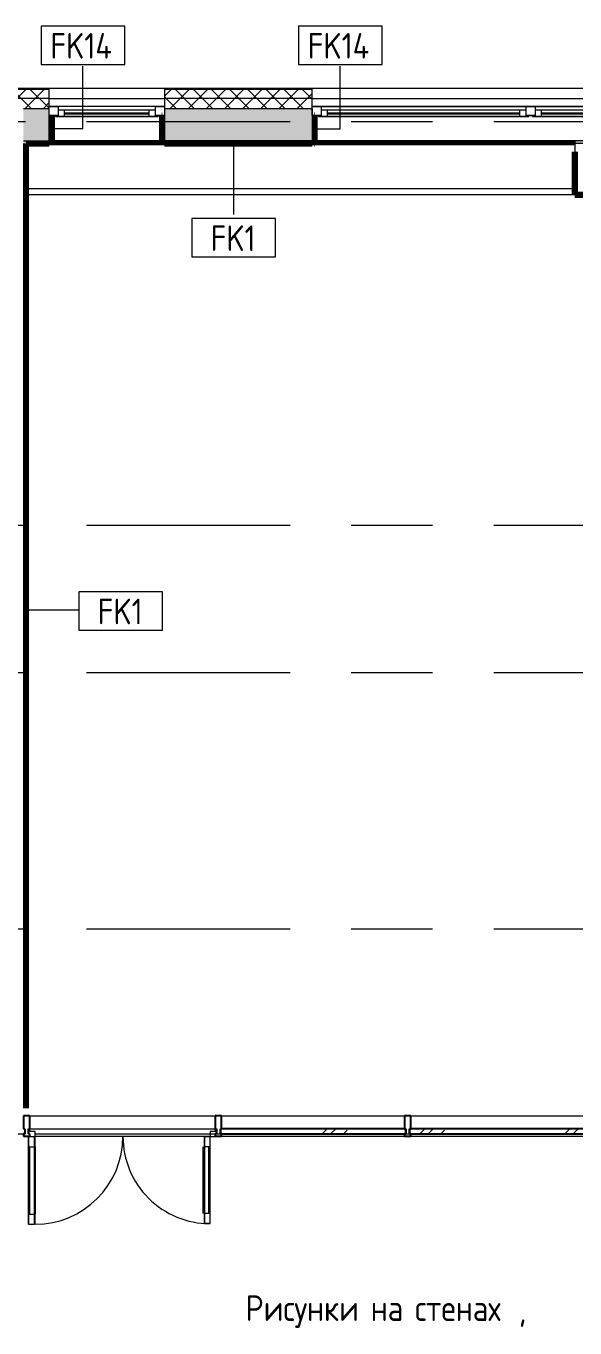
# Model space of a CAD drawing. Header units: millimetres. Extents: x 81731 to 272849, y -8553 to 29000.
# Drawn here: x 111070 to 115350, y 11886 to 22045 of the extents above; entities that cross this region are included whole.
import ezdxf

# ---------------------------------------------------------------- set-up
doc = ezdxf.new("R2010")
doc.units = ezdxf.units.MM
doc.linetypes.add('Осевая', pattern=[3175, 635, -476.25, 1587.5, -476.25])
for name, color, linetype, lineweight in [('A-DETL-GENF', 7, 'Continuous', 9), ('A-DOOR', 7, 'Continuous', 9), ('A-DOOR-1', 7, 'Continuous', 13), ('A-GLAZ', 7, 'Continuous', 9), ('A-GLAZ-1', 7, 'Continuous', 13), ('A-GLAZ-CURT', 7, 'Continuous', 9), ('A-GLAZ-CURT-1', 7, 'Continuous', 25), ('A-GLAZ-CWMG', 7, 'Continuous', 9), ('A-GLAZ-CWMG-1', 7, 'Continuous', 25), ('A-WALL', 7, 'Continuous', 9), ('A-WALL-IDEN', 7, 'Continuous', 9), ('I-WALL', 7, 'Continuous', 9), ('Оси-2', 7, 'Осевая', 9)]:
    doc.layers.add(name, color=color, linetype=linetype, lineweight=lineweight)
for name, color, linetype, lineweight, true_color in [('A-WALL-1', 7, 'Continuous', 9, 0xc0c0c0), ('A-WALL-2', 7, 'Continuous', 9, 0xff80c0), ('G-ANNO-TEXT-1', 7, 'Continuous', 9, 0x3c3c3c), ('I-WALL-17', 7, 'Continuous', 80, 0xffd2ff), ('I-WALL-4', 7, 'Continuous', 9, 0xc0c0c0), ('I-WALL-7', 7, 'Continuous', 80, 0xff80c0), ('I-WALL-9', 7, 'Continuous', 53, 0xff80c0), ('S-WALL-ANLY', 7, 'Continuous', 13, 0x008040), ('S-WALL-ANLY-1', 7, 'Continuous', 5, 0x008040)]:
    doc.layers.add(name, color=color, linetype=linetype, lineweight=lineweight, true_color=true_color)
doc.styles.add('GOST Common_1', font='GOST_Common.ttf', dxfattribs={"width": 0.9, "height": 200})
pattern_1 = [(0, (0, 0), (121.92, 30.48), [10.058, -81.382, 10.058, -81.382, -487.68]), (0, (0, 0), (121.92, 30.48), [-182.88, 10.058, -172.822, 10.058, -81.382, -213.36]), (0, (0, 0), (121.92, 30.48), [-457.2, 10.058, -50.902, 10.058, -142.342]), (120, (45.72, 15.24), (-87.356454, 90.345817), [10.058, -81.382, 10.058, -81.382, -487.68]), (120, (45.72, 15.24), (-87.356454, 90.345817), [-182.88, 10.058, -172.822, 10.058, -81.382, -213.36]), (120, (45.72, 15.24), (-87.356454, 90.345817), [-457.2, 10.058, -50.902, 10.058, -142.342]), (240, (60.96, 76.2), (-34.563546, -120.825817), [10.058, -81.382, 10.058, -81.382, -487.68]), (240, (60.96, 76.2), (-34.563546, -120.825817), [-182.88, 10.058, -172.822, 10.058, -81.382, -213.36]), (240, (60.96, 76.2), (-34.563546, -120.825817), [-457.2, 10.058, -50.902, 10.058, -142.342])]

# ---------------------------------------------------------------- blocks, each defined once
blk = doc.blocks.new('120_Окно_СКБ_1Ст - 120_Окно_СКБ_1Ст 900х2500_h_ с форточкой-V1-План отделки стен 2 этажа в осях 23-33')
at = {"layer": 'A-GLAZ'}
for p, q in [((450, -57), (-450, -57)), ((-430, -127), (-400, -127)), ((-330, -107), (330, -107)), ((330, -117), (-330, -117)), ((400, -127), (430, -127))]:
    blk.add_line(p, q, dxfattribs=at)
at = {"layer": 'A-GLAZ-1'}
for p, q in [((-450, -127), (-450, -57)), ((-450, -57), (-380, -57)), ((-380, -57), (-380, -127)), ((380, -87), (-380, -87)), ((-380, -87), (-380, -127)), ((-330, -137), (-330, -87)), ((330, -137), (330, -87)), ((380, -127), (380, -57)), ((380, -57), (450, -57)), ((380, -127), (380, -87)), ((450, -57), (450, -127)), ((-380, -127), (-450, -127)), ((-380, -127), (-400, -127)), ((-400, -127), (-400, -137)), ((-400, -137), (400, -137)), ((400, -137), (-400, -137)), ((450, -127), (380, -127)), ((400, -127), (380, -127)), ((400, -137), (400, -127))]:
    blk.add_line(p, q, dxfattribs=at)
blk = doc.blocks.new('120_Окно_СКБ_2Ст_Фрамуга сверху - 120_Окно_СКБ_2Ст_2300х2500_h_ ДОО-23103760-План отделки стен 2 этажа в осях 23-33')
at = {"layer": 'A-GLAZ'}
for p, q in [((1150, -57), (-1150, -57)), ((-1080, -57), (1080, -57)), ((-1130, -127), (-1100, -127)), ((-1030, -107), (470, -107)), ((470, -117), (-1030, -117)), ((540, -127), (570, -127)), ((540, -127), (570, -127)), ((640, -107), (1030, -107)), ((1030, -117), (640, -117)), ((1100, -127), (1130, -127))]:
    blk.add_line(p, q, dxfattribs=at)
at = {"layer": 'A-GLAZ-1'}
for p, q in [((-1150, -127), (-1150, -57)), ((-1150, -57), (-1080, -57)), ((-1080, -57), (-1080, -127)), ((520, -87), (-1080, -87)), ((-1080, -87), (-1080, -127)), ((-1030, -137), (-1030, -87)), ((470, -137), (470, -87)), ((520, -127), (520, -57)), ((520, -57), (590, -57)), ((520, -127), (520, -87)), ((590, -57), (590, -127)), ((1080, -87), (590, -87)), ((590, -87), (590, -127)), ((640, -137), (640, -87)), ((1030, -137), (1030, -87)), ((1080, -127), (1080, -57)), ((1080, -57), (1150, -57)), ((1080, -127), (1080, -87)), ((1150, -57), (1150, -127)), ((-1080, -127), (-1150, -127)), ((-1080, -127), (-1100, -127)), ((-1100, -127), (-1100, -137)), ((-1100, -137), (540, -137)), ((540, -137), (-1100, -137)), ((590, -127), (520, -127)), ((540, -127), (520, -127)), ((540, -137), (540, -127)), ((590, -127), (570, -127)), ((570, -127), (570, -137)), ((570, -137), (1100, -137)), ((1100, -137), (570, -137)), ((1150, -127), (1080, -127)), ((1100, -127), (1080, -127)), ((1100, -137), (1100, -127))]:
    blk.add_line(p, q, dxfattribs=at)
blk = doc.blocks.new('Прямоугольный импост - Импост структурный с накладкой - 160мм Темный-32356295-План отделки стен 2 этажа в осях 23-33')
at = {"layer": 'A-GLAZ-CWMG-1'}
for p, q in [((-50, 40), (-50, 140)), ((-50, 140), (0, 140)), ((0, 140), (0, 40)), ((-40, 40), (-50, 40)), ((-50, -17), (-50, 0)), ((-50, 0), (-40, 0)), ((-40, 0), (-40, 40)), ((-10, 40), (-10, 0)), ((0, 40), (-10, 40)), ((-10, 0), (0, 0)), ((0, 0), (0, -17)), ((0, -17), (-50, -17))]:
    blk.add_line(p, q, dxfattribs=at)
blk = doc.blocks.new('Системная панель - Стекло - 40мм-32428871-План отделки стен 2 этажа в осях 23-33')
at = {"layer": 'A-GLAZ-CURT'}
h = blk.add_hatch(dxfattribs=at)
h.set_pattern_fill('FP_45', color=256, style=0, pattern_type=2)
h.set_pattern_definition([(225, (114910, 13300), (282.8427, -282.8427), [200, -600]), (225, (115110, 13400), (282.8427, -282.8427), [600, -200]), (225, (114710, 13500), (282.8427, -282.8427), [200, -600])])
h.paths.add_polyline_path([(-749, 0), (-749, -40), (749, -40), (749, 0)])
at = {"layer": 'A-GLAZ-CURT-1'}
for p, q in [((749, 0), (-749, 0)), ((-749, 0), (-749, -40)), ((749, -40), (749, 0)), ((-749, -40), (749, -40))]:
    blk.add_line(p, q, dxfattribs=at)
blk = doc.blocks.new('Дверь_Витражная_остекление_ - ВВ-23-32429828-План отделки стен 2 этажа в осях 23-33')
at = {"layer": 'A-DETL-GENF'}
for p, q in [((-682.5, 700), (-637.5, 700)), ((-682.5, 700), (-682.5, 20)), ((-637.5, 700), (-682.5, 700)), ((-682.5, 700), (-682.5, 20)), ((-682.5, 620), (-637.5, 620)), ((-672.5, 620), (-672.5, 100)), ((-637.5, 700), (-637.5, 20)), ((-637.5, 20), (-637.5, 700)), ((-628.5, 620), (-628.5, 100)), ((678.5, 625), (678.5, 100)), ((732.5, 705), (687.5, 705)), ((687.5, 705), (687.5, 20)), ((732.5, 705), (687.5, 705)), ((687.5, 705), (687.5, 20)), ((732.5, 625), (687.5, 625)), ((722.5, 625), (722.5, 100)), ((732.5, 705), (732.5, 20)), ((732.5, 20), (732.5, 705)), ((-682.5, 100), (-637.5, 100)), ((-637.5, 20), (-682.5, 20)), ((-682.5, 20), (-637.5, 20)), ((732.5, 100), (687.5, 100))]:
    blk.add_line(p, q, dxfattribs=at)
at = {"layer": 'A-DOOR'}
for p, q in [((-682.5, 700), (-682.5, 20)), ((682.5, 705), (682.5, 20))]:
    blk.add_line(p, q, dxfattribs=at)
for centre, radius, start, end in [((-682.5, 20), 680, 360, 90), ((682.5, 20), 685, 90, 180)]:
    blk.add_arc(centre, radius, start, end, dxfattribs=at)
at = {"layer": 'A-DOOR-1'}
for p, q in [((-682.5, 20), (-732.5, 20)), ((-732.5, 20), (-732.5, 17)), ((-682.5, -20), (-682.5, 20)), ((732.5, 20), (682.5, 20)), ((682.5, 20), (682.5, -20)), ((732.5, 17), (732.5, 20)), ((-732.5, -20), (-682.5, -20)), ((682.5, -20), (732.5, -20))]:
    blk.add_line(p, q, dxfattribs=at)
blk = doc.blocks.new('Прямоугольный импост - Импост структурный с накладкой - 160мм Темный-32428730-План отделки стен 2 этажа в осях 23-33')
at = {"layer": 'A-GLAZ-CWMG'}
for p, q in [((111101, 13540), (112546, 13540)), ((111101, 13420), (111101, 13440)), ((111101, 13440), (112546, 13440)), ((112546, 13440), (112546, 13420)), ((111141, 13400), (112506, 13400)), ((111141, 13383), (112506, 13383))]:
    blk.add_line(p, q, dxfattribs=at)
blk = doc.blocks.new('Прямоугольный импост - Импост структурный с накладкой - 160мм Темный-32428868-План отделки стен 2 этажа в осях 23-33')
at = {"layer": 'A-GLAZ-CWMG'}
for p, q in [((114071, 13540), (115549, 13540)), ((114071, 13383), (115549, 13383))]:
    blk.add_line(p, q, dxfattribs=at)
blk = doc.blocks.new('Системная панель - Стекло - 40мм-32428872-План отделки стен 2 этажа в осях 23-33')
at = {"layer": 'A-GLAZ-CURT'}
h = blk.add_hatch(dxfattribs=at)
h.set_pattern_fill('FP_46', color=256, style=0, pattern_type=2)
h.set_pattern_definition([(225, (113408, 13300), (282.8427, -282.8427), [200, -600]), (225, (113608, 13400), (282.8427, -282.8427), [600, -200]), (225, (113208, 13500), (282.8427, -282.8427), [200, -600])])
h.paths.add_polyline_path([(722.5, 0), (-722.5, 0), (-722.5, -40), (722.5, -40)])
at = {"layer": 'A-GLAZ-CURT-1'}
for p, q in [((722.5, 0), (-722.5, 0)), ((-722.5, 0), (-722.5, -40)), ((722.5, -40), (722.5, 0)), ((-722.5, -40), (722.5, -40))]:
    blk.add_line(p, q, dxfattribs=at)
blk = doc.blocks.new('Прямоугольный импост - Импост структурный с накладкой - 160мм Темный-32428869-План отделки стен 2 этажа в осях 23-33')
at = {"layer": 'A-GLAZ-CWMG'}
for p, q in [((112596, 13540), (114021, 13540)), ((112596, 13383), (114021, 13383))]:
    blk.add_line(p, q, dxfattribs=at)
blk = doc.blocks.new('Прямоугольный импост - Импост структурный с накладкой - 160мм Темный-32356291-План отделки стен 2 этажа в осях 23-33')
at = {"layer": 'A-GLAZ-CWMG-1'}
for p, q in [((-25, 40), (-25, 140)), ((-25, 140), (25, 140)), ((25, 140), (25, 40)), ((-15, 40), (-25, 40)), ((-25, -17), (-25, 0)), ((-25, 0), (-15, 0)), ((-15, 0), (-15, 40)), ((15, 40), (15, 0)), ((25, 40), (15, 40)), ((15, 0), (25, 0)), ((25, 0), (25, -17)), ((25, -17), (-25, -17))]:
    blk.add_line(p, q, dxfattribs=at)
blk = doc.blocks.new('Прямоугольный импост - Импост структурный с накладкой - 160мм Темный-30755836-План отделки стен 2 этажа в осях 23-33')
at = {"layer": 'A-GLAZ-CWMG-1'}
for p, q in [((-25, 40), (-25, 140)), ((-25, 140), (25, 140)), ((25, 140), (25, 40)), ((-15, 40), (-25, 40)), ((-25, -17), (-25, 0)), ((-25, 0), (-15, 0)), ((-15, 0), (-15, 40)), ((15, 40), (15, 0)), ((25, 40), (15, 40)), ((15, 0), (25, 0)), ((25, 0), (25, -17)), ((25, -17), (-25, -17))]:
    blk.add_line(p, q, dxfattribs=at)
blk = doc.blocks.new('М_стена_0001 - Типоразмер_без рамки-25382661-План отделки стен 2 этажа в осях 23-33')
at = {"layer": 'A-WALL-IDEN'}
for p, q in [((3.26, 1.52), (-3.27, 1.52)), ((-3.27, 1.52), (-3.27, -1.48)), ((3.26, -1.48), (3.26, 1.52)), ((-3.27, -1.48), (3.26, -1.48))]:
    blk.add_line(p, q, dxfattribs=at)

msp = doc.modelspace()

# ---------------------------------------------------------------- hatches: boundary and pattern name
at = {"layer": 'A-WALL'}
h = msp.add_hatch(dxfattribs=at)
h.set_pattern_fill('FP_1', color=256, style=0, pattern_type=2)
h.set_pattern_definition([(45, (0, 0), (-70.71068, 70.71068), []), (135, (0, 0), (-70.71068, -70.71068), [])])
h.paths.add_polyline_path([(125080, 21400), (125230, 21400), (125230, 21550), (120150.2, 21550), (120150.2, 21400), (123365.6, 21400)])
h.paths.add_polyline_path([(110436, 21400), (111250, 21400), (111250, 21550), (109950.4, 21550), (109950.4, 21400), (110350, 21400)])
h.paths.add_polyline_path([(109050.4, 21400), (109050.4, 21550), (107750.4, 21550), (107750.4, 21400), (108496.5, 21400)])
h.paths.add_polyline_path([(112150, 21400), (113300.4, 21400), (113300.4, 21550), (112150, 21550)])
h.paths.add_polyline_path([(118840.2, 21400), (119250.2, 21400), (119250.2, 21550), (117900.4, 21550), (117900.4, 21400), (118193.8, 21400)])
h.paths.add_polyline_path([(115600.4, 21400), (117000.4, 21400), (117000.4, 21550), (115600.4, 21550)])
h.paths.add_polyline_path([(102678.2, 21400), (103250.2, 21400), (103250.2, 21550), (102050, 21550), (102050, 21400)])
h.paths.add_polyline_path([(105910.6, 21400), (106850.4, 21400), (106850.4, 21550), (105550.2, 21550), (105550.2, 21400)])
h.paths.add_polyline_path([(100800, 21400), (101150, 21400), (101150, 21550), (96610, 21550), (96610, 21400), (100738.8, 21400)])
h.paths.add_polyline_path([(93304.2, 21400), (93310, 21400), (93310, 21550), (93060, 21550), (93060, 21400)])
at = {"layer": 'I-WALL'}
h = msp.add_hatch(dxfattribs=at)
h.set_pattern_fill('FP_2', color=256, style=0, pattern_type=2)
h.set_pattern_definition([(45, (0, 0), (-57.024626, 57.024626), []), (45, (57.025, 0), (-57.024626, 57.024626), [100.806, -20.161, 3.353, -16.808])])
h.paths.add_polyline_path([(118515.5, 21150), (119250.2, 21150), (119250.2, 21400), (117900.4, 21400), (117900.4, 21150), (118503, 21150)])
h.paths.add_polyline_path([(117000.4, 21150), (117000.4, 21400), (116100.4, 21400), (116100.4, 21150), (116900.8, 21150)])
h.paths.add_polyline_path([(121210, 21150), (121210, 21400), (120850, 21400), (120850, 21150)])
h.paths.add_polyline_path([(108150, 21150), (109050.4, 21150), (109050.4, 21400), (107750.4, 21400), (107750.4, 21150), (107850.1, 21150)])
h.paths.add_polyline_path([(106557.1, 21150), (106850.4, 21150), (106850.4, 21400), (106050, 21400), (106050, 21150)])
h.paths.add_polyline_path([(109950.4, 21150), (110350, 21150), (110350, 21400), (109950.4, 21400), (109950.4, 21263)])
h.paths.add_polyline_path([(113021.9, 21150), (113300.4, 21150), (113300.4, 21400), (112150, 21400), (112150, 21150)])
h.paths.add_polyline_path([(111250, 21150), (111250, 21400), (111050, 21400), (111050, 21150)])
h.paths.add_polyline_path([(100560, 21150), (100580, 21150), (100580, 21400), (100560, 21400)])
h.paths.add_polyline_path([(103250.2, 21150), (103250.2, 21400), (102050, 21400), (102050, 21150), (103001.5, 21150)])
h.paths.add_polyline_path([(101150, 21150), (101150, 21400), (100800, 21400), (100800, 21150), (101137.5, 21150)])
h = msp.add_hatch(dxfattribs=at)
h.set_pattern_fill('FP_39', color=256, style=0, pattern_type=2)
h.set_pattern_definition(pattern_1)
h.paths.add_polyline_path([(111250.4, 21150), (111270.4, 21150), (111270.4, 21348), (111250.4, 21348)])
h = msp.add_hatch(dxfattribs=at)
h.set_pattern_fill('FP_39', color=256, style=0, pattern_type=2)
h.set_pattern_definition(pattern_1)
h.paths.add_polyline_path([(112130.4, 21150), (112150.4, 21150), (112150.4, 21348), (112130.4, 21348)])
h = msp.add_hatch(dxfattribs=at)
h.set_pattern_fill('FP_39', color=256, style=0, pattern_type=2)
h.set_pattern_definition(pattern_1)
h.paths.add_polyline_path([(113320.4, 21130), (113320.4, 21348), (113300.4, 21348), (113300.4, 21130)])
h = msp.add_hatch(dxfattribs=at)
h.set_pattern_fill('FP_39', color=256, style=0, pattern_type=2)
h.set_pattern_definition(pattern_1)
h.paths.add_polyline_path([(111250, 21130), (115580.4, 21130), (115580.4, 21150), (111050, 21150), (111050, 21130), (111071, 21130)])

# ---------------------------------------------------------------- linework, layer by layer
at = {"layer": 'A-WALL'}
for p, q in [((111250, 21553), (109950.4, 21553)), ((111250, 21550), (109950.4, 21550)), ((113300.4, 21553), (112150, 21553)), ((113300.4, 21550), (112150, 21550)), ((111250, 21400), (111050, 21400)), ((113300.4, 21400), (112150, 21400)), ((111050, 21150), (111250, 21150)), ((111070, 21130), (111071, 21130))]:
    msp.add_line(p, q, dxfattribs=at)
at = {"layer": 'A-WALL-1'}
for p, q in [((120150.2, 21558), (109950.4, 21558)), ((111250, 21400), (111250, 21558)), ((112150, 21558), (112150, 21400)), ((113300.4, 21400), (113300.4, 21558))]:
    msp.add_line(p, q, dxfattribs=at)
at = {"layer": 'A-WALL-2'}
msp.add_line((111250, 21130), (111071, 21130), dxfattribs=at)
at = {"layer": 'A-WALL-IDEN'}
for p, q in [((111513.3, 21245.2), (111513.3, 21731)), ((113520, 21242.9), (113520, 21731)), ((111289.1, 21245.2), (111513.3, 21245.2)), ((113335, 21242.9), (113520, 21242.9)), ((112688.8, 21129.5), (112688.8, 20573.7)), ((111070.5, 17489.1), (111481.4, 17489.1))]:
    msp.add_line(p, q, dxfattribs=at)
at = {"layer": 'I-WALL-17'}
for p, q in [((111271.4, 21348), (111270.4, 21348)), ((111270.4, 21348), (111270.4, 21150)), ((111271.4, 21150), (111271.4, 21348)), ((112130.4, 21348), (112129.4, 21348)), ((112129.4, 21348), (112129.4, 21150)), ((112130.4, 21150), (112130.4, 21348)), ((113321.4, 21348), (113320.4, 21348)), ((113320.4, 21348), (113320.4, 21129)), ((113321.4, 21129), (113321.4, 21348)), ((111270.4, 21150), (111271.4, 21150)), ((112129.4, 21150), (112130.4, 21150)), ((113320.4, 21129), (113321.4, 21129))]:
    msp.add_line(p, q, dxfattribs=at)
at = {"layer": 'I-WALL-4'}
for p, q in [((111250, 21150), (111250, 21400)), ((111270.4, 21348), (111250.4, 21348)), ((111250.4, 21348), (111250.4, 21150)), ((112150.4, 21348), (112130.4, 21348)), ((112150, 21400), (112150, 21150)), ((112150.4, 21150), (112150.4, 21348)), ((113300.4, 21400), (113300.4, 21130)), ((113320.4, 21348), (113300.4, 21348)), ((115590.4, 21150), (111250, 21150)), ((115350.4, 21150), (115350.4, 21063.5)), ((111250, 21130), (115580.4, 21130)), ((111071, 20778), (115350.4, 20778)), ((115350.4, 20728), (111071, 20728)), ((115350.4, 20749), (116025.4, 20749))]:
    msp.add_line(p, q, dxfattribs=at)
at = {"layer": 'I-WALL-7'}
for p, q in [((111071, 13600), (111071, 21129)), ((111071, 21129), (111250, 21129)), ((111250, 21129), (111250, 21130)), ((113300.4, 21130), (112150, 21130)), ((112150, 21130), (112150, 21129)), ((112150, 21129), (113300.4, 21129)), ((113300.4, 21129), (113300.4, 21130)), ((115349.4, 21063.5), (115349.4, 20728)), ((115350.4, 21063.5), (115349.4, 21063.5)), ((115350.4, 20729), (115350.4, 21063.5)), ((115349.4, 20728), (116121.4, 20728)), ((116120.4, 20729), (115350.4, 20729)), ((111070, 13600), (111071, 13600))]:
    msp.add_line(p, q, dxfattribs=at)
at = {"layer": 'I-WALL-9'}
for p, q in [((112150, 21129), (111250, 21129)), ((115350.4, 21129), (113300.4, 21129))]:
    msp.add_line(p, q, dxfattribs=at)
at = {"layer": 'S-WALL-ANLY'}
for p, q in [((111250, 21479), (112150, 21479)), ((113300.4, 21479), (115600.4, 21479))]:
    msp.add_line(p, q, dxfattribs=at)
at = {"layer": 'S-WALL-ANLY-1'}
for p, q in [((111250, 21479), (109950.4, 21479)), ((113300.4, 21479), (112150, 21479))]:
    msp.add_line(p, q, dxfattribs=at)
at = {"layer": 'Оси-2'}
for p, q in [((85030.7, 21300), (122580, 21300)), ((85030.7, 18150), (122760, 18150)), ((85030.7, 17000), (122760, 17000)), ((85030.7, 15000), (122160, 15000)), ((85030.7, 13400), (119719, 13400))]:
    msp.add_line(p, q, dxfattribs=at)

# ---------------------------------------------------------------- block references
at = {"layer": 'A-DOOR', "rotation": 180}
msp.add_blockref('Дверь_Витражная_остекление_ - ВВ-23-32429828-План отделки стен 2 этажа в осях 23-33', (111823, 13400), dxfattribs=at)
at = {"layer": 'A-GLAZ'}
for name, p in [('120_Окно_СКБ_1Ст - 120_Окно_СКБ_1Ст 900х2500_h_ с форточкой-V1-План отделки стен 2 этажа в осях 23-33', (111700, 21475)), ('120_Окно_СКБ_2Ст_Фрамуга сверху - 120_Окно_СКБ_2Ст_2300х2500_h_ ДОО-23103760-План отделки стен 2 этажа в осях 23-33', (114450.4, 21475))]:
    msp.add_blockref(name, p, dxfattribs=at)
at = {"layer": 'A-GLAZ-CURT', "rotation": 180}
for name, p in [('Системная панель - Стекло - 40мм-32428872-План отделки стен 2 этажа в осях 23-33', (113308, 13400)), ('Системная панель - Стекло - 40мм-32428871-План отделки стен 2 этажа в осях 23-33', (114810, 13400))]:
    msp.add_blockref(name, p, dxfattribs=at)
at = {"layer": 'A-GLAZ-CWMG', "extrusion": (0, 0, -1)}
for name, p in [('Прямоугольный импост - Импост структурный с накладкой - 160мм Темный-32356295-План отделки стен 2 этажа в осях 23-33', (-111050.5, 13400)), ('Прямоугольный импост - Импост структурный с накладкой - 160мм Темный-32356291-План отделки стен 2 этажа в осях 23-33', (-112570.5, 13400)), ('Прямоугольный импост - Импост структурный с накладкой - 160мм Темный-30755836-План отделки стен 2 этажа в осях 23-33', (-114045.5, 13400))]:
    msp.add_blockref(name, p, dxfattribs=at)
at = {"layer": 'A-GLAZ-CWMG'}
for name in ['Прямоугольный импост - Импост структурный с накладкой - 160мм Темный-32428730-План отделки стен 2 этажа в осях 23-33', 'Прямоугольный импост - Импост структурный с накладкой - 160мм Темный-32428869-План отделки стен 2 этажа в осях 23-33', 'Прямоугольный импост - Импост структурный с накладкой - 160мм Темный-32428868-План отделки стен 2 этажа в осях 23-33']:
    msp.add_blockref(name, (0, 0), dxfattribs=at)
at = {"layer": 'A-WALL-IDEN', "xscale": 99.99999999999993, "yscale": 99.99999999999993, "zscale": 99.99999999999993}
for p in [(111514.1, 21892.6), (113520.8, 21892.6), (112689.6, 20391.2), (111808.8, 17478.6)]:
    msp.add_blockref('М_стена_0001 - Типоразмер_без рамки-25382661-План отделки стен 2 этажа в осях 23-33', p, dxfattribs=at)

# ---------------------------------------------------------------- texts
at = {"layer": 'A-WALL-IDEN', "char_height": 200, "attachment_point": 1, "style": 'GOST Common_1'}
for s, insert, width in [('FK14', (111259.6, 21990.6), 627.721), ('FK14', (113266.3, 21990.6), 627.721), ('FK1', (112509.3, 20489.2), 447.342), ('FK1', (111628.5, 17576.7), 447.342)]:
    msp.add_mtext(s, dxfattribs=dict(at, insert=insert, width=width))
at = {"layer": 'G-ANNO-TEXT-1', "char_height": 200, "attachment_point": 1, "style": 'GOST Common_1'}
for s, insert, width in [('Рисунки', (112781.6, 12140.5), 1103.924), ('\\fGOST Common|b0|i0|c204|p34|;\\W.9; ', (113692.4, 12140.5), 79.367), ('\\fGOST Common|b0|i0|c204|p34|;\\W.9; ', (114037.7, 12140.5), 79.367), ('на', (113757.9, 12140.5), 339.114), ('стенах', (114103.2, 12140.5), 981.266), (', ', (114912.8, 12140.5), 158.734)]:
    msp.add_mtext(s, dxfattribs=dict(at, insert=insert, width=width))

doc.saveas('drawing.dxf')
